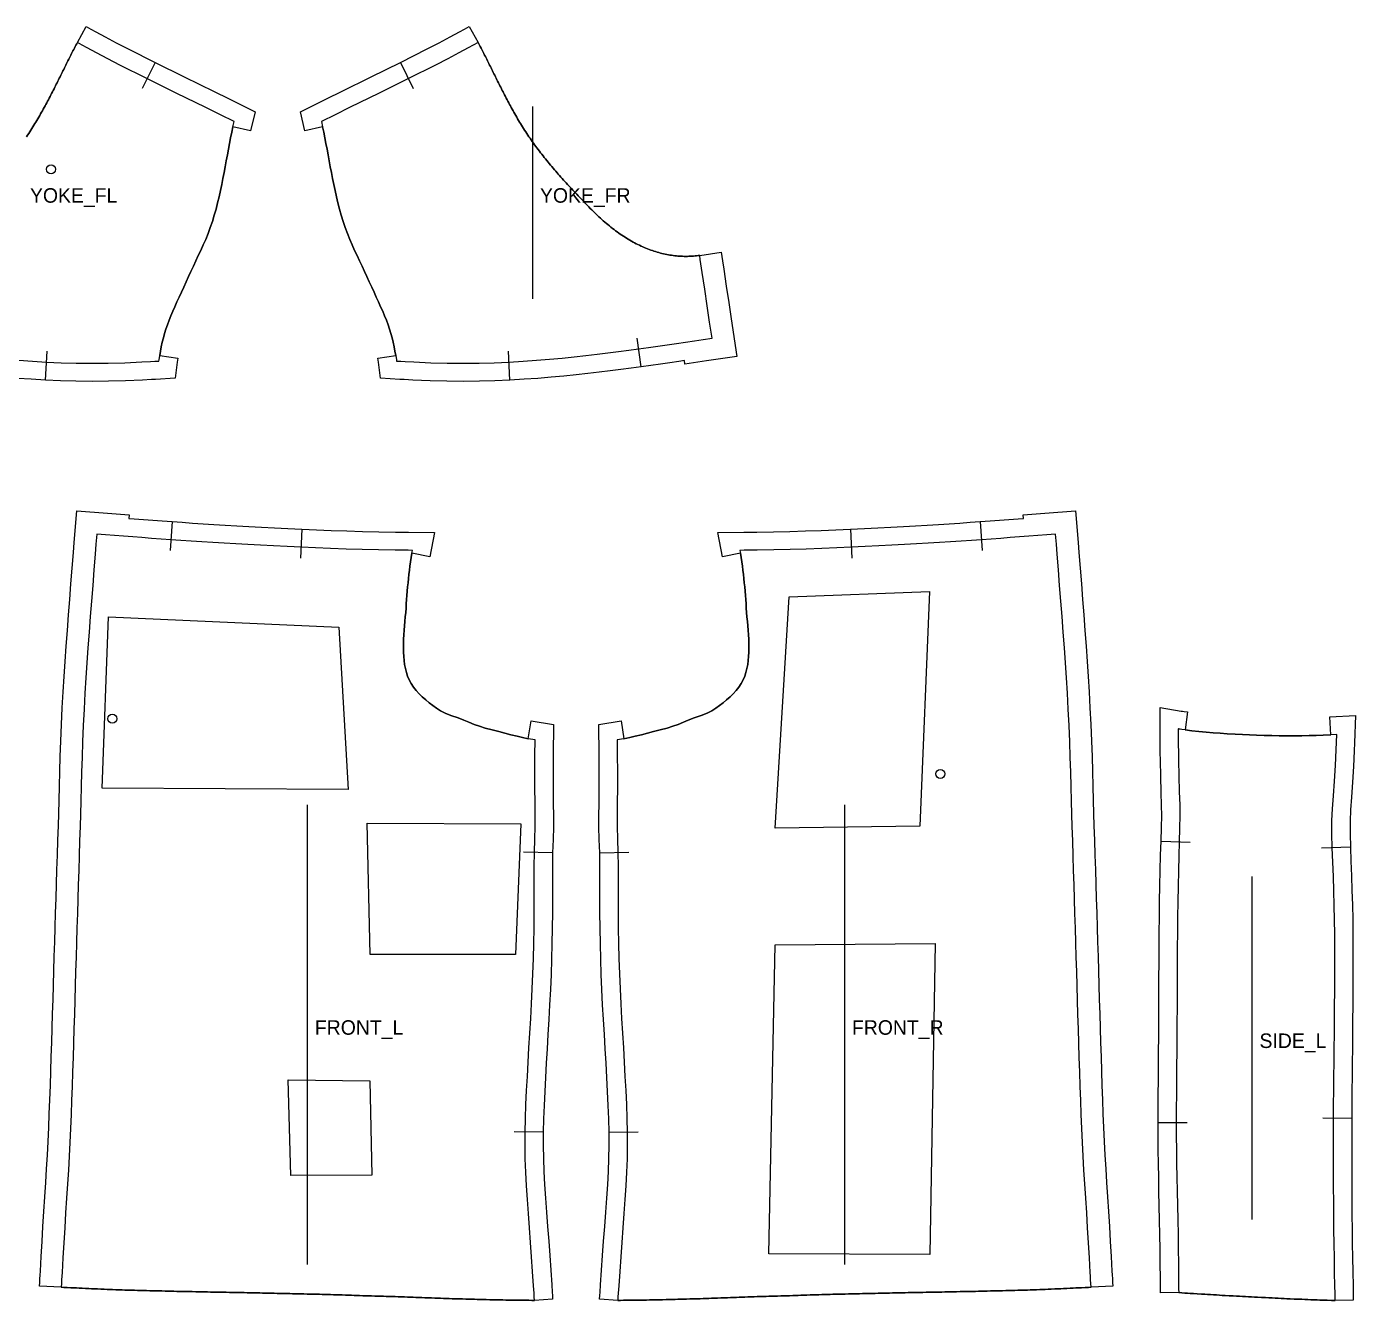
# Model space of a CAD drawing. Header units: millimetres. Extents: x 0 to 1446, y -12 to 834.
# Drawn here: x 714 to 1446, y 0 to 703 of the extents above; entities that cross this region are included whole.
import ezdxf

# ---------------------------------------------------------------- set-up
doc = ezdxf.new("R2010")
doc.units = ezdxf.units.MM
for name, color, linetype in [('CUT', 7, 'Continuous'), ('GRAIN', 3, 'Continuous'), ('MARK', 1, 'Continuous'), ('NOTCH', 7, 'Continuous'), ('SEW', 5, 'Continuous'), ('TEXT', 7, 'Continuous')]:
    doc.layers.add(name, color=color, linetype=linetype)

msp = doc.modelspace()

# ---------------------------------------------------------------- linework, layer by layer
at = {"layer": 'CUT'}
msp.add_lwpolyline([(713.54, 641.84), (714.14, 642.74), (714.74, 643.64), (715.33, 644.54), (715.91, 645.44), (716.48, 646.34), (717.04, 647.24), (717.6, 648.14), (718.14, 649.04), (718.69, 649.94), (719.22, 650.84), (719.74, 651.73), (720.26, 652.62), (720.78, 653.51), (721.28, 654.4), (721.78, 655.29), (722.28, 656.17), (722.77, 657.05), (723.25, 657.92), (723.73, 658.8), (724.2, 659.67), (724.67, 660.54), (725.13, 661.4), (725.59, 662.26), (726.05, 663.13), (726.49, 663.98), (726.94, 664.84), (727.38, 665.69), (727.82, 666.54), (728.25, 667.38), (728.68, 668.23), (729.11, 669.07), (729.53, 669.91), (729.95, 670.74), (730.36, 671.57), (730.78, 672.4), (731.19, 673.23), (731.59, 674.05), (732, 674.87), (732.4, 675.69), (732.8, 676.51), (733.2, 677.32), (733.6, 678.13), (734, 678.94), (734.39, 679.74), (734.79, 680.54), (735.18, 681.34), (735.58, 682.14), (735.97, 682.93), (736.36, 683.72), (736.76, 684.51), (737.15, 685.3), (737.55, 686.09), (737.94, 686.87), (738.34, 687.65), (738.74, 688.43), (739.14, 689.2), (739.54, 689.98), (739.95, 690.75), (740.36, 691.52), (740.77, 692.3), (741.18, 693.07), (741.58, 693.81), (746.38, 702.58), (748.98, 701.16), (751.72, 699.67), (756.9, 696.87), (762.97, 693.64), (769.58, 690.21), (784.38, 682.81), (800.46, 674.89), (816.89, 666.82), (824.82, 662.89), (839.51, 655.57), (837.01, 644.98), (827.28, 647.28), (826.62, 644.27), (826.01, 641.2), (825.41, 638.08), (824.83, 634.93), (824.24, 631.75), (823.65, 628.54), (823.05, 625.3), (822.43, 622.04), (821.8, 618.76), (821.13, 615.44), (820.43, 612.11), (819.68, 608.73), (818.86, 605.33), (817.99, 601.91), (817.02, 598.47), (815.98, 595.06), (814.85, 591.68), (813.63, 588.38), (812.32, 585.18), (810.98, 582.13), (809.6, 579.14), (808.23, 576.25), (806.85, 573.35), (805.5, 570.49), (804.15, 567.58), (802.83, 564.69), (801.52, 561.79), (800.21, 558.91), (798.93, 556.11), (797.67, 553.35), (796.45, 550.69), (795.28, 548.08), (794.16, 545.54), (793.1, 543.04), (792.12, 540.57), (791.22, 538.13), (790.39, 535.71), (789.64, 533.28), (788.97, 530.86), (788.37, 528.44), (787.84, 526.02), (787.37, 523.61), (786.96, 521.21), (796.85, 519.74), (796.85, 519.74), (796.51, 517.47), (795.4, 508.57), (784.71, 507.99), (782.38, 507.87), (777.49, 507.6), (768.05, 507.18), (758.71, 506.92), (749.62, 506.85), (740.77, 506.95), (732.24, 507.19), (724.03, 507.56), (716.11, 508.02), (708.53, 508.56)], dxfattribs=at)
for points in [[(1096.48, 578.17), (1096.82, 575.85), (1097.19, 573.43), (1097.89, 568.75), (1099.27, 559.47), (1100.64, 550.31), (1101.98, 541.34), (1105.06, 520.63), (1088.34, 518.14), (1076.47, 516.37), (1076.18, 518.35), (1073.21, 517.91), (1068.14, 517.17), (1062.97, 516.43), (1057.71, 515.68), (1052.32, 514.93), (1046.81, 514.18), (1041.13, 513.42), (1035.29, 512.68), (1029.25, 511.94), (1023, 511.21), (1016.52, 510.5), (1009.79, 509.81), (1002.78, 509.16), (995.48, 508.56), (987.9, 508.02), (979.99, 507.56), (971.77, 507.19), (963.24, 506.95), (954.4, 506.85), (945.31, 506.92), (935.97, 507.18), (926.52, 507.6), (921.64, 507.87), (919.3, 507.99), (908.62, 508.57), (907.5, 517.47), (907.16, 519.74), (917.05, 521.21), (916.64, 523.61), (916.18, 526.02), (915.64, 528.44), (915.04, 530.86), (914.37, 533.28), (913.62, 535.71), (912.8, 538.13), (911.89, 540.57), (910.91, 543.04), (909.86, 545.54), (908.74, 548.08), (907.57, 550.69), (906.35, 553.35), (905.09, 556.11), (903.81, 558.91), (902.5, 561.79), (901.18, 564.69), (899.86, 567.58), (898.52, 570.49), (897.16, 573.35), (895.78, 576.25), (894.41, 579.14), (893.03, 582.13), (891.69, 585.18), (890.38, 588.38), (889.16, 591.68), (888.03, 595.06), (886.99, 598.47), (886.03, 601.91), (885.15, 605.33), (884.33, 608.73), (883.59, 612.11), (882.88, 615.44), (882.22, 618.76), (881.58, 622.04), (880.96, 625.3), (880.36, 628.54), (879.78, 631.75), (879.19, 634.93), (878.6, 638.08), (878.01, 641.2), (877.39, 644.27), (876.74, 647.28), (867, 644.98), (864.51, 655.57), (879.19, 662.89), (887.13, 666.82), (903.55, 674.89), (919.64, 682.81), (934.44, 690.21), (941.04, 693.64), (947.12, 696.87), (952.3, 699.67), (955.03, 701.16), (957.63, 702.58), (962.43, 693.81), (962.83, 693.07), (963.24, 692.3), (963.66, 691.52), (964.07, 690.75), (964.47, 689.98), (964.87, 689.2), (965.28, 688.43), (965.67, 687.65), (966.07, 686.87), (966.47, 686.09), (966.86, 685.3), (967.26, 684.51), (967.65, 683.72), (968.05, 682.93), (968.44, 682.14), (968.83, 681.34), (969.23, 680.54), (969.62, 679.74), (970.02, 678.94), (970.41, 678.13), (970.81, 677.32), (971.21, 676.51), (971.61, 675.69), (972.01, 674.87), (972.42, 674.05), (972.83, 673.23), (973.24, 672.4), (973.65, 671.57), (974.07, 670.74), (974.48, 669.91), (974.91, 669.07), (975.33, 668.23), (975.76, 667.38), (976.2, 666.54), (976.63, 665.69), (977.07, 664.84), (977.52, 663.98), (977.97, 663.13), (978.42, 662.26), (978.88, 661.4), (979.34, 660.54), (979.81, 659.67), (980.29, 658.8), (980.76, 657.92), (981.25, 657.05), (981.74, 656.17), (982.23, 655.29), (982.73, 654.4), (983.24, 653.51), (983.75, 652.62), (984.27, 651.73), (984.8, 650.84), (985.33, 649.94), (985.87, 649.04), (986.42, 648.14), (986.97, 647.24), (987.54, 646.34), (988.11, 645.44), (988.69, 644.54), (989.27, 643.64), (989.87, 642.74), (990.47, 641.84), (991.08, 640.94), (991.7, 640.05), (992.33, 639.16), (992.96, 638.26), (993.6, 637.38), (994.25, 636.49), (994.9, 635.61), (995.56, 634.73), (996.23, 633.86), (996.9, 632.99), (997.57, 632.12), (998.26, 631.26), (998.94, 630.4), (999.63, 629.54), (1000.32, 628.69), (1001.02, 627.84), (1001.72, 626.99), (1002.43, 626.15), (1003.13, 625.31), (1003.84, 624.48), (1004.55, 623.64), (1005.26, 622.82), (1005.98, 621.99), (1006.69, 621.17), (1007.41, 620.36), (1008.13, 619.55), (1008.85, 618.74), (1009.57, 617.94), (1010.29, 617.14), (1011.02, 616.35), (1011.74, 615.56), (1012.47, 614.77), (1013.19, 613.98), (1013.92, 613.2), (1014.64, 612.42), (1015.37, 611.64), (1016.1, 610.86), (1016.83, 610.09), (1017.57, 609.31), (1018.3, 608.53), (1019.04, 607.75), (1019.78, 606.98), (1020.53, 606.2), (1021.28, 605.42), (1022.03, 604.64), (1022.79, 603.86), (1023.55, 603.09), (1024.32, 602.31), (1025.1, 601.53), (1025.88, 600.76), (1026.66, 599.99), (1027.45, 599.22), (1028.25, 598.46), (1029.05, 597.7), (1029.86, 596.95), (1030.68, 596.21), (1031.5, 595.47), (1032.33, 594.75), (1033.16, 594.03), (1034, 593.32), (1034.84, 592.62), (1035.69, 591.93), (1036.54, 591.26), (1037.39, 590.59), (1038.25, 589.94), (1039.11, 589.3), (1039.98, 588.68), (1040.85, 588.07), (1041.72, 587.48), (1042.59, 586.9), (1043.47, 586.34), (1044.34, 585.79), (1045.22, 585.25), (1046.1, 584.73), (1046.99, 584.23), (1047.87, 583.74), (1048.76, 583.27), (1049.64, 582.81), (1050.53, 582.36), (1051.42, 581.93), (1052.31, 581.52), (1053.19, 581.12), (1054.08, 580.73), (1054.97, 580.36), (1055.86, 580.01), (1056.75, 579.67), (1057.64, 579.34), (1058.52, 579.03), (1059.41, 578.74), (1060.3, 578.45), (1061.19, 578.19), (1062.07, 577.93), (1062.96, 577.69), (1063.84, 577.47), (1064.72, 577.26), (1065.61, 577.07), (1066.49, 576.89), (1067.37, 576.72), (1068.25, 576.57), (1069.12, 576.43), (1070, 576.31), (1070.88, 576.2), (1071.75, 576.1), (1072.62, 576.02), (1073.49, 575.96), (1074.36, 575.91), (1075.22, 575.87), (1076.09, 575.84), (1076.95, 575.84), (1077.81, 575.84), (1078.67, 575.86), (1079.53, 575.89), (1080.38, 575.94), (1081.23, 576.01), (1082.08, 576.08), (1082.93, 576.17), (1083.77, 576.28), (1084.61, 576.39), (1096.48, 578.17)], [(1004.02, 317.72), (1003.83, 300.53), (1003.8, 291.77), (1003.82, 283.01), (1003.87, 274.42), (1003.95, 266.96), (1003.95, 261.17), (1003.77, 254.26), (1003.52, 246.82), (1003.4, 239.32), (1003.41, 231.16), (1003.44, 222.63), (1003.43, 213.93), (1003.35, 205.26), (1003.19, 196.67), (1002.95, 188.22), (1002.67, 179.83), (1002.32, 171.43), (1001.91, 163.12), (1001.48, 154.89), (1000.99, 146.73), (1000.5, 138.72), (1000.05, 130.79), (999.6, 122.97), (999.18, 115.23), (998.81, 107.6), (998.55, 100.15), (998.41, 92.77), (998.37, 85.54), (998.47, 78.35), (998.72, 71.18), (999.11, 63.87), (999.6, 56.33), (1000.17, 48.67), (1000.8, 40.77), (1001.39, 32.71), (1001.96, 24.71), (1002.51, 16.66), (1003.04, 8.65), (1003.31, 4.59), (1003.44, 2.64), (1003.57, 0.68), (993.6, 0), (992, 0.03), (990.47, 0.07), (988.72, 0.09), (986.43, 0.09), (984.17, 0.09), (982.47, 0.13), (981, 0.17), (979.4, 0.21), (977.75, 0.24), (976.15, 0.28), (974.55, 0.31), (972.93, 0.35), (971.12, 0.38), (968.98, 0.4), (966.87, 0.43), (965.14, 0.47), (963.59, 0.52), (961.99, 0.57), (960.39, 0.62), (958.82, 0.67), (957.24, 0.72), (955.61, 0.77), (953.84, 0.82), (951.85, 0.86), (949.86, 0.9), (948.1, 0.96), (946.47, 1.01), (944.89, 1.07), (943.34, 1.13), (941.82, 1.19), (940.25, 1.24), (938.54, 1.29), (936.75, 1.35), (934.93, 1.41), (933.12, 1.47), (931.37, 1.53), (929.7, 1.59), (928.13, 1.66), (926.62, 1.72), (925.14, 1.79), (923.57, 1.85), (921.84, 1.91), (920.06, 1.96), (918.38, 2.02), (916.73, 2.08), (915.05, 2.13), (913.4, 2.18), (911.85, 2.23), (910.35, 2.28), (908.9, 2.33), (907.35, 2.38), (905.58, 2.42), (903.79, 2.47), (902.15, 2.53), (900.54, 2.58), (898.83, 2.63), (897.14, 2.69), (895.58, 2.75), (894.12, 2.8), (892.69, 2.86), (891.14, 2.91), (889.31, 2.96), (887.46, 3.01), (885.85, 3.05), (884.3, 3.1), (882.66, 3.15), (881.02, 3.19), (879.47, 3.24), (878, 3.28), (876.58, 3.33), (875.03, 3.37), (873.19, 3.4), (871.35, 3.44), (869.78, 3.49), (868.22, 3.53), (866.46, 3.56), (864.69, 3.6), (863.11, 3.64), (861.66, 3.68), (860.24, 3.71), (858.68, 3.74), (856.83, 3.77), (854.95, 3.81), (853.32, 3.85), (851.74, 3.89), (850.01, 3.92), (848.27, 3.96), (846.65, 4), (845.13, 4.04), (843.7, 4.08), (842.16, 4.11), (840.31, 4.15), (838.43, 4.18), (836.77, 4.22), (835.17, 4.25), (833.46, 4.29), (831.71, 4.32), (830.02, 4.35), (828.42, 4.38), (826.97, 4.42), (825.44, 4.45), (823.63, 4.48), (821.76, 4.51), (820.06, 4.55), (818.41, 4.58), (816.74, 4.62), (815.02, 4.65), (813.23, 4.68), (811.51, 4.72), (810.04, 4.75), (808.54, 4.78), (806.77, 4.81), (804.91, 4.85), (803.14, 4.88), (801.45, 4.91), (799.87, 4.94), (798.24, 4.97), (796.43, 5.01), (794.66, 5.05), (793.16, 5.09), (791.68, 5.12), (789.95, 5.16), (788.1, 5.21), (786.26, 5.25), (784.53, 5.29), (783.01, 5.33), (781.44, 5.37), (779.59, 5.41), (777.75, 5.46), (776.22, 5.5), (774.75, 5.54), (773.11, 5.58), (771.34, 5.64), (769.49, 5.69), (767.74, 5.75), (766.27, 5.8), (764.74, 5.85), (762.84, 5.91), (760.92, 5.99), (759.37, 6.05), (757.92, 6.11), (756.33, 6.18), (754.58, 6.25), (752.64, 6.33), (750.8, 6.41), (749.32, 6.48), (747.84, 6.54), (746, 6.62), (744.13, 6.71), (742.53, 6.79), (741.05, 6.87), (739.52, 6.94), (737.86, 7.02), (735.97, 7.12), (734.15, 7.22), (732.67, 7.3), (720.69, 7.96), (720.8, 9.98), (720.91, 12), (721.02, 14.02), (721.14, 16.06), (721.36, 20.15), (721.6, 24.27), (722.08, 32.51), (722.59, 40.75), (723.11, 49.03), (723.64, 57.18), (724.14, 64.99), (724.6, 72.6), (725.03, 80.17), (725.41, 87.71), (725.77, 95.3), (726.09, 103), (726.39, 110.71), (726.67, 118.5), (726.93, 126.39), (727.19, 134.31), (727.44, 142.24), (727.69, 150.21), (727.92, 158.11), (728.15, 165.93), (728.38, 173.79), (728.61, 181.75), (728.84, 189.71), (729.07, 197.72), (729.31, 205.75), (729.55, 213.73), (729.8, 221.67), (730.05, 229.61), (730.29, 237.56), (730.55, 245.59), (730.81, 253.79), (731.07, 261.75), (731.28, 268.59), (731.48, 275.76), (731.69, 283.69), (731.91, 291.79), (732.15, 299.96), (732.45, 308.51), (732.82, 317.64), (733.26, 326.8), (733.76, 335.65), (734.28, 344.11), (734.83, 352.41), (735.42, 360.88), (736.05, 369.47), (736.69, 378.06), (737.36, 386.62), (738.03, 395.18), (738.72, 403.81), (739.41, 412.51), (739.85, 418.03), (741.23, 435.54), (758.08, 434.21), (770.05, 433.26), (769.89, 431.28), (772.84, 431.06), (777.92, 430.67), (783.11, 430.29), (788.38, 429.91), (793.78, 429.53), (799.3, 429.15), (804.98, 428.76), (810.81, 428.38), (816.83, 428), (823.04, 427.62), (829.48, 427.24), (836.14, 426.85), (843.04, 426.47), (850.21, 426.1), (857.62, 425.73), (865.34, 425.37), (873.3, 425.01), (881.53, 424.69), (890.04, 424.38), (898.75, 424.11), (907.72, 423.91), (916.89, 423.77), (921.68, 423.73), (924.02, 423.72), (938.36, 423.61), (935.8, 410.19), (925.97, 412.06), (925.57, 409.72), (925.21, 407.38), (924.88, 405.05), (924.58, 402.73), (924.31, 400.42), (924.06, 398.11), (923.83, 395.81), (923.62, 393.5), (923.43, 391.19), (923.25, 388.87), (923.07, 386.53), (922.9, 384.16), (922.72, 381.78), (922.54, 379.37), (922.34, 376.94), (922.13, 374.5), (921.92, 372.05), (921.72, 369.61), (921.55, 367.16), (921.41, 364.73), (921.32, 362.32), (921.29, 359.93), (921.33, 357.57), (921.44, 355.24), (921.65, 352.95), (921.95, 350.69), (922.37, 348.49), (922.92, 346.34), (923.63, 344.23), (924.5, 342.19), (925.58, 340.21), (926.85, 338.29), (928.31, 336.43), (929.94, 334.64), (931.71, 332.91), (933.56, 331.24), (935.5, 329.63), (937.49, 328.08), (939.55, 326.6), (941.71, 325.19), (944.29, 323.84), (947.52, 322.55), (951.49, 321.29), (954.69, 320.05), (957.43, 318.85), (960.27, 317.72), (963.21, 316.65), (966.29, 315.63), (970.15, 314.66), (973.82, 313.71), (977.14, 312.8), (980.42, 311.96), (983.93, 311.16), (986.85, 310.42), (990.15, 309.77), (991.7, 319.65), (1004.02, 317.72)], [(1029.6, 2.64), (1029.73, 4.59), (1030.01, 8.65), (1030.53, 16.66), (1031.08, 24.71), (1031.65, 32.71), (1032.24, 40.77), (1032.88, 48.67), (1033.45, 56.33), (1033.93, 63.87), (1034.32, 71.18), (1034.57, 78.35), (1034.67, 85.54), (1034.63, 92.77), (1034.49, 100.15), (1034.24, 107.6), (1033.86, 115.23), (1033.44, 122.97), (1032.99, 130.79), (1032.54, 138.72), (1032.06, 146.73), (1031.56, 154.89), (1031.13, 163.12), (1030.72, 171.43), (1030.37, 179.83), (1030.09, 188.22), (1029.85, 196.67), (1029.69, 205.26), (1029.61, 213.93), (1029.6, 222.63), (1029.63, 231.16), (1029.64, 239.32), (1029.53, 246.82), (1029.27, 254.26), (1029.09, 261.17), (1029.1, 266.96), (1029.17, 274.42), (1029.22, 283.01), (1029.24, 291.77), (1029.21, 300.53), (1029.02, 317.72), (1041.34, 319.65), (1042.89, 309.77), (1046.19, 310.42), (1049.11, 311.16), (1052.62, 311.96), (1055.9, 312.8), (1059.22, 313.71), (1062.9, 314.66), (1066.76, 315.63), (1069.84, 316.65), (1072.77, 317.72), (1075.61, 318.85), (1078.35, 320.05), (1081.56, 321.29), (1085.52, 322.55), (1088.75, 323.84), (1091.33, 325.19), (1093.5, 326.6), (1095.55, 328.08), (1097.55, 329.63), (1099.48, 331.24), (1101.34, 332.91), (1103.1, 334.64), (1104.74, 336.43), (1106.19, 338.29), (1107.46, 340.21), (1108.54, 342.19), (1109.42, 344.23), (1110.12, 346.34), (1110.67, 348.49), (1111.09, 350.69), (1111.4, 352.95), (1111.6, 355.24), (1111.71, 357.57), (1111.75, 359.93), (1111.72, 362.32), (1111.63, 364.73), (1111.49, 367.16), (1111.32, 369.61), (1111.12, 372.05), (1110.91, 374.5), (1110.7, 376.94), (1110.5, 379.37), (1110.32, 381.78), (1110.15, 384.16), (1109.97, 386.53), (1109.8, 388.87), (1109.61, 391.19), (1109.42, 393.5), (1109.21, 395.81), (1108.98, 398.11), (1108.73, 400.42), (1108.46, 402.73), (1108.16, 405.05), (1107.83, 407.38), (1107.47, 409.72), (1107.07, 412.06), (1097.24, 410.19), (1094.68, 423.61), (1109.02, 423.72), (1111.36, 423.73), (1116.15, 423.77), (1125.32, 423.91), (1134.29, 424.11), (1143, 424.38), (1151.51, 424.69), (1159.74, 425.01), (1167.7, 425.37), (1175.42, 425.73), (1182.84, 426.1), (1190, 426.47), (1196.9, 426.85), (1203.57, 427.24), (1210, 427.62), (1216.21, 428), (1222.23, 428.38), (1228.07, 428.76), (1233.74, 429.15), (1239.26, 429.53), (1244.67, 429.91), (1249.94, 430.29), (1255.12, 430.67), (1260.2, 431.06), (1263.15, 431.28), (1263, 433.26), (1274.96, 434.21), (1291.81, 435.54), (1293.19, 418.03), (1293.63, 412.51), (1294.32, 403.81), (1295.01, 395.18), (1295.68, 386.62), (1296.35, 378.06), (1297, 369.47), (1297.62, 360.88), (1298.21, 352.41), (1298.76, 344.11), (1299.28, 335.65), (1299.78, 326.8), (1300.22, 317.64), (1300.6, 308.51), (1300.89, 299.96), (1301.13, 291.79), (1301.35, 283.7), (1301.56, 275.76), (1301.76, 268.59), (1301.97, 261.75), (1302.23, 253.79), (1302.49, 245.59), (1302.75, 237.57), (1303, 229.61), (1303.24, 221.67), (1303.49, 213.74), (1303.73, 205.76), (1303.97, 197.73), (1304.2, 189.72), (1304.43, 181.75), (1304.66, 173.79), (1304.89, 165.93), (1305.12, 158.11), (1305.36, 150.21), (1305.6, 142.24), (1305.85, 134.31), (1306.11, 126.39), (1306.37, 118.5), (1306.65, 110.71), (1306.95, 103), (1307.28, 95.3), (1307.63, 87.71), (1308.01, 80.17), (1308.44, 72.6), (1308.9, 64.99), (1309.4, 57.18), (1309.93, 49.03), (1310.46, 40.75), (1310.96, 32.51), (1311.45, 24.27), (1311.68, 20.15), (1311.91, 16.07), (1312.02, 14.03), (1312.13, 12), (1312.24, 9.98), (1312.35, 7.96), (1300.37, 7.3), (1298.89, 7.22), (1297.07, 7.12), (1295.18, 7.02), (1293.52, 6.94), (1292, 6.87), (1290.51, 6.79), (1288.91, 6.71), (1287.04, 6.62), (1285.2, 6.54), (1283.72, 6.48), (1282.24, 6.41), (1280.4, 6.33), (1278.46, 6.25), (1276.71, 6.18), (1275.12, 6.11), (1273.67, 6.05), (1272.12, 5.99), (1270.21, 5.91), (1268.3, 5.85), (1266.77, 5.8), (1265.3, 5.75), (1263.55, 5.69), (1261.7, 5.64), (1259.93, 5.58), (1258.29, 5.54), (1256.82, 5.5), (1255.29, 5.46), (1253.45, 5.41), (1251.6, 5.37), (1250.03, 5.33), (1248.51, 5.29), (1246.78, 5.25), (1244.94, 5.21), (1243.1, 5.16), (1241.36, 5.12), (1239.88, 5.09), (1238.38, 5.05), (1236.61, 5.01), (1234.8, 4.97), (1233.17, 4.94), (1231.59, 4.91), (1229.91, 4.88), (1228.13, 4.85), (1226.27, 4.81), (1224.5, 4.78), (1223, 4.75), (1221.53, 4.72), (1219.82, 4.68), (1218.02, 4.65), (1216.3, 4.62), (1214.63, 4.58), (1212.99, 4.55), (1211.28, 4.51), (1209.41, 4.48), (1207.6, 4.45), (1206.08, 4.42), (1204.62, 4.38), (1203.03, 4.35), (1201.33, 4.32), (1199.59, 4.29), (1197.87, 4.25), (1196.27, 4.22), (1194.61, 4.18), (1192.73, 4.15), (1190.88, 4.11), (1189.34, 4.08), (1187.91, 4.04), (1186.39, 4), (1184.77, 3.96), (1183.03, 3.92), (1181.31, 3.89), (1179.73, 3.85), (1178.1, 3.81), (1176.22, 3.77), (1174.36, 3.74), (1172.8, 3.71), (1171.39, 3.68), (1169.93, 3.64), (1168.36, 3.6), (1166.58, 3.56), (1164.82, 3.53), (1163.27, 3.49), (1161.69, 3.44), (1159.85, 3.4), (1158.01, 3.37), (1156.46, 3.33), (1155.04, 3.28), (1153.57, 3.24), (1152.02, 3.19), (1150.38, 3.15), (1148.74, 3.1), (1147.19, 3.05), (1145.58, 3.01), (1143.73, 2.96), (1141.9, 2.91), (1140.35, 2.86), (1138.92, 2.8), (1137.46, 2.75), (1135.91, 2.69), (1134.21, 2.63), (1132.5, 2.58), (1130.89, 2.53), (1129.26, 2.47), (1127.46, 2.42), (1125.69, 2.38), (1124.14, 2.33), (1122.69, 2.28), (1121.2, 2.23), (1119.64, 2.18), (1118, 2.13), (1116.32, 2.08), (1114.67, 2.02), (1112.98, 1.96), (1111.21, 1.91), (1109.47, 1.85), (1107.91, 1.79), (1106.42, 1.72), (1104.91, 1.66), (1103.34, 1.59), (1101.67, 1.53), (1099.93, 1.47), (1098.12, 1.41), (1096.29, 1.35), (1094.5, 1.29), (1092.79, 1.24), (1091.22, 1.19), (1089.7, 1.13), (1088.15, 1.07), (1086.57, 1.01), (1084.94, 0.96), (1083.18, 0.9), (1081.19, 0.86), (1079.2, 0.82), (1077.43, 0.77), (1075.8, 0.72), (1074.22, 0.67), (1072.65, 0.62), (1071.05, 0.57), (1069.46, 0.52), (1067.9, 0.47), (1066.17, 0.43), (1064.06, 0.4), (1061.92, 0.38), (1060.11, 0.35), (1058.49, 0.31), (1056.89, 0.28), (1055.29, 0.24), (1053.65, 0.21), (1052.04, 0.17), (1050.57, 0.13), (1048.88, 0.09), (1046.61, 0.09), (1044.33, 0.09), (1042.57, 0.07), (1041.05, 0.03), (1039.45, 0), (1029.47, 0.68), (1029.6, 2.64)], [(1432.99, 0.04), (1430.59, 0.09), (1428.25, 0.14), (1426.51, 0.21), (1425, 0.28), (1423.33, 0.35), (1421.6, 0.41), (1419.93, 0.48), (1418.26, 0.55), (1416.57, 0.61), (1414.65, 0.68), (1412.32, 0.75), (1410.06, 0.83), (1408.35, 0.92), (1406.83, 1.02), (1405.17, 1.11), (1403.46, 1.2), (1401.81, 1.29), (1400.16, 1.38), (1398.44, 1.47), (1396.53, 1.56), (1394.28, 1.64), (1392.11, 1.73), (1390.42, 1.83), (1388.9, 1.93), (1387.25, 2.02), (1385.57, 2.12), (1383.93, 2.21), (1382.29, 2.31), (1380.61, 2.4), (1378.74, 2.49), (1376.53, 2.58), (1374.38, 2.68), (1372.7, 2.79), (1371.19, 2.9), (1369.56, 3), (1367.89, 3.1), (1366.25, 3.21), (1364.63, 3.31), (1363.02, 3.42), (1361.19, 3.52), (1358.94, 3.63), (1356.75, 3.74), (1355.08, 3.86), (1353.6, 3.98), (1351.99, 4.09), (1350.33, 4.21), (1348.69, 4.33), (1338.69, 4.2), (1338.66, 6.21), (1338.64, 8.22), (1338.59, 12.23), (1338.51, 20.24), (1338.41, 28.26), (1338.31, 36.25), (1338.17, 44.24), (1337.98, 52.16), (1337.8, 60.01), (1337.64, 67.77), (1337.5, 75.41), (1337.4, 82.99), (1337.36, 90.6), (1337.35, 98.17), (1337.36, 105.86), (1337.4, 113.64), (1337.49, 121.5), (1337.56, 129.37), (1337.62, 137.26), (1337.65, 145.27), (1337.7, 153.36), (1337.76, 161.5), (1337.78, 169.67), (1337.82, 177.92), (1337.85, 186.24), (1337.89, 194.59), (1337.97, 202.97), (1338.06, 211.45), (1338.18, 220.03), (1338.33, 228.66), (1338.5, 237.2), (1338.69, 245.52), (1338.94, 253.33), (1339.21, 260.82), (1339.33, 267.4), (1339.24, 272.99), (1339.03, 280.4), (1338.79, 288.97), (1338.59, 297.75), (1338.52, 302.18), (1338.47, 306.59), (1338.44, 311.02), (1338.43, 313.1), (1338.42, 314.13), (1338.42, 314.65), (1338.42, 314.91), (1338.38, 326.97), (1350.09, 325.05), (1350.43, 325), (1350.84, 324.94), (1351.7, 324.82), (1353.51, 324.57), (1352.16, 314.67), (1355.87, 314.21), (1359.77, 313.8), (1363.8, 313.42), (1367.65, 313.08), (1371.55, 312.78), (1375.44, 312.51), (1379.87, 312.27), (1383.82, 312.05), (1387.77, 311.87), (1391.6, 311.73), (1395.87, 311.62), (1400.09, 311.53), (1404, 311.46), (1407.95, 311.44), (1411.89, 311.46), (1416.54, 311.48), (1420.54, 311.53), (1424.45, 311.63), (1428.27, 311.77), (1432.57, 311.95), (1432.07, 321.93), (1446.1, 322.64), (1445.66, 307.56), (1445.5, 303.17), (1445.08, 294.42), (1444.54, 285.79), (1443.93, 277.54), (1443.42, 270.55), (1443.19, 264.41), (1443.17, 257.41), (1443.31, 249.91), (1443.61, 242.2), (1443.94, 234.23), (1444.19, 226.15), (1444.42, 218.15), (1444.6, 210.08), (1444.69, 202.01), (1444.73, 194.08), (1444.76, 186.17), (1444.76, 178.21), (1444.71, 170.28), (1444.65, 162.43), (1444.57, 154.6), (1444.5, 146.82), (1444.44, 139.02), (1444.35, 131.19), (1444.24, 123.43), (1444.16, 115.76), (1444.11, 108.07), (1444.08, 100.39), (1444.04, 92.79), (1444.04, 85.18), (1444.04, 77.55), (1444.04, 69.97), (1444.07, 62.35), (1444.12, 54.68), (1444.2, 46.98), (1444.29, 39.22), (1444.38, 31.41), (1444.5, 23.63), (1444.64, 15.86), (1444.79, 8.03), (1444.85, 4.09), (1444.88, 2.13), (1444.92, 0.16), (1434.92, 0), (1432.99, 0.04)]]:
    msp.add_lwpolyline(points, close=True, dxfattribs=at)
at = {"layer": 'GRAIN'}
for p, q in [((992.58, 552.35), (992.58, 658.53)), ((868.49, 19.76), (868.49, 273.33)), ((1164.56, 19.76), (1164.56, 273.33)), ((1389.23, 44.67), (1389.23, 233.78))]:
    msp.add_line(p, q, dxfattribs=at)
at = {"layer": 'MARK'}
for points in [[(1205.97, 261.52), (1126.23, 260.54), (1133.92, 388.14), (1211.34, 390.98)], [(890.76, 281.73), (755.17, 282.55), (758.68, 377.05), (885.6, 371.25)], [(983.14, 190.8), (903.01, 190.88), (901.35, 263.27), (985.94, 262.81)], [(1211.57, 25.32), (1122.74, 25.73), (1126.28, 196.04), (1214.49, 196.95)], [(903.8, 69.04), (859.3, 68.82), (857.85, 121.58), (902.75, 121.06)]]:
    msp.add_lwpolyline(points, close=True, dxfattribs=at)
for centre in [(727.03, 623.86), (760.88, 320.82), (1217.26, 290.4)]:
    msp.add_circle(centre, 2.5, dxfattribs=at)
at = {"layer": 'NOTCH'}
for p, q in [((784.38, 682.81), (777.27, 668.47)), ((919.64, 682.81), (926.75, 668.47)), ((1052.32, 514.93), (1050.14, 530.78)), ((724.03, 507.56), (724.84, 523.54)), ((979.99, 507.56), (979.17, 523.54)), ((793.78, 429.53), (792.66, 413.57)), ((865.34, 425.37), (864.61, 409.39)), ((1167.7, 425.37), (1168.43, 409.39)), ((1239.26, 429.53), (1240.38, 413.57)), ((1338.94, 253.33), (1354.93, 252.79)), ((1443.31, 249.91), (1427.32, 249.45)), ((1003.52, 246.82), (987.52, 247.21)), ((1029.53, 246.82), (1045.52, 247.21)), ((1337.35, 98.17), (1353.35, 98.16)), ((1444.08, 100.39), (1428.08, 100.47)), ((998.41, 92.77), (982.41, 92.96)), ((1034.63, 92.77), (1050.63, 92.96))]:
    msp.add_line(p, q, dxfattribs=at)
at = {"layer": 'SEW'}
msp.add_lwpolyline([(709.3, 518.53), (716.76, 518), (724.54, 517.55), (732.61, 517.18), (740.97, 516.95), (749.63, 516.85), (758.53, 516.92), (767.68, 517.18), (777, 517.59), (781.83, 517.85), (784.17, 517.98), (786.51, 518.1), (786.6, 518.83), (786.96, 521.21), (787.37, 523.61), (787.84, 526.02), (788.37, 528.44), (788.97, 530.86), (789.64, 533.28), (790.39, 535.71), (791.22, 538.13), (792.12, 540.57), (793.1, 543.04), (794.16, 545.54), (795.28, 548.08), (796.45, 550.69), (797.67, 553.35), (798.93, 556.11), (800.21, 558.91), (801.52, 561.79), (802.83, 564.69), (804.15, 567.58), (805.5, 570.49), (806.85, 573.35), (808.23, 576.25), (809.6, 579.14), (810.98, 582.13), (812.32, 585.18), (813.63, 588.38), (814.85, 591.68), (815.98, 595.06), (817.02, 598.47), (817.99, 601.91), (818.86, 605.33), (819.68, 608.73), (820.43, 612.11), (821.13, 615.44), (821.8, 618.76), (822.43, 622.04), (823.05, 625.3), (823.65, 628.54), (824.24, 631.75), (824.83, 634.93), (825.41, 638.08), (826.01, 641.2), (826.62, 644.27), (827.28, 647.28), (827.95, 650.15), (820.37, 653.93), (812.46, 657.85), (796.05, 665.92), (779.93, 673.85), (765.03, 681.3), (758.32, 684.79), (752.17, 688.06), (746.95, 690.88), (744.19, 692.38), (741.58, 693.81), (741.18, 693.07), (740.77, 692.3), (740.36, 691.52), (739.95, 690.75), (739.54, 689.98), (739.14, 689.2), (738.74, 688.43), (738.34, 687.65), (737.94, 686.87), (737.55, 686.09), (737.15, 685.3), (736.76, 684.51), (736.36, 683.72), (735.97, 682.93), (735.58, 682.14), (735.18, 681.34), (734.79, 680.54), (734.39, 679.74), (734, 678.94), (733.6, 678.13), (733.2, 677.32), (732.8, 676.51), (732.4, 675.69), (732, 674.87), (731.59, 674.05), (731.19, 673.23), (730.78, 672.4), (730.36, 671.57), (729.95, 670.74), (729.53, 669.91), (729.11, 669.07), (728.68, 668.23), (728.25, 667.38), (727.82, 666.54), (727.38, 665.69), (726.94, 664.84), (726.49, 663.98), (726.05, 663.13), (725.59, 662.26), (725.13, 661.4), (724.67, 660.54), (724.2, 659.67), (723.73, 658.8), (723.25, 657.92), (722.77, 657.05), (722.28, 656.17), (721.78, 655.29), (721.28, 654.4), (720.78, 653.51), (720.26, 652.62), (719.74, 651.73), (719.22, 650.84), (718.69, 649.94), (718.14, 649.04), (717.6, 648.14), (717.04, 647.24), (716.48, 646.34), (715.91, 645.44), (715.33, 644.54), (714.74, 643.64), (714.14, 642.74), (713.54, 641.84)], dxfattribs=at)
for points in [[(962.43, 693.81), (959.82, 692.38), (957.06, 690.88), (951.84, 688.06), (945.69, 684.79), (938.98, 681.3), (924.08, 673.85), (907.97, 665.92), (891.55, 657.85), (883.64, 653.93), (876.06, 650.15), (876.74, 647.28), (877.39, 644.27), (878.01, 641.2), (878.6, 638.08), (879.19, 634.93), (879.78, 631.75), (880.36, 628.54), (880.96, 625.3), (881.58, 622.04), (882.22, 618.76), (882.88, 615.44), (883.59, 612.11), (884.33, 608.73), (885.15, 605.33), (886.03, 601.91), (886.99, 598.47), (888.03, 595.06), (889.16, 591.68), (890.38, 588.38), (891.69, 585.18), (893.03, 582.13), (894.41, 579.14), (895.78, 576.25), (897.16, 573.35), (898.52, 570.49), (899.86, 567.58), (901.18, 564.69), (902.5, 561.79), (903.81, 558.91), (905.09, 556.11), (906.35, 553.35), (907.57, 550.69), (908.74, 548.08), (909.86, 545.54), (910.91, 543.04), (911.89, 540.57), (912.8, 538.13), (913.62, 535.71), (914.37, 533.28), (915.04, 530.86), (915.64, 528.44), (916.18, 526.02), (916.64, 523.61), (917.05, 521.21), (917.41, 518.83), (917.5, 518.1), (919.84, 517.98), (922.18, 517.85), (927.02, 517.59), (936.33, 517.18), (945.49, 516.92), (954.38, 516.85), (963.05, 516.95), (971.41, 517.18), (979.48, 517.55), (987.26, 518), (994.72, 518.53), (1001.91, 519.12), (1008.82, 519.76), (1015.47, 520.44), (1021.88, 521.15), (1028.06, 521.87), (1034.05, 522.6), (1039.84, 523.34), (1045.48, 524.09), (1050.96, 524.83), (1056.32, 525.58), (1061.55, 526.32), (1066.7, 527.07), (1071.75, 527.81), (1076.74, 528.54), (1081.67, 529.28), (1086.57, 530.01), (1091.42, 530.73), (1090.11, 539.57), (1088.77, 548.54), (1087.41, 557.7), (1086.02, 566.98), (1085.32, 571.66), (1084.96, 574.07), (1084.61, 576.39), (1083.77, 576.28), (1082.93, 576.17), (1082.08, 576.08), (1081.23, 576.01), (1080.38, 575.94), (1079.53, 575.89), (1078.67, 575.86), (1077.81, 575.84), (1076.95, 575.84), (1076.09, 575.84), (1075.22, 575.87), (1074.36, 575.91), (1073.49, 575.96), (1072.62, 576.02), (1071.75, 576.1), (1070.88, 576.2), (1070, 576.31), (1069.12, 576.43), (1068.25, 576.57), (1067.37, 576.72), (1066.49, 576.89), (1065.61, 577.07), (1064.72, 577.26), (1063.84, 577.47), (1062.96, 577.69), (1062.07, 577.93), (1061.19, 578.19), (1060.3, 578.45), (1059.41, 578.74), (1058.52, 579.03), (1057.64, 579.34), (1056.75, 579.67), (1055.86, 580.01), (1054.97, 580.36), (1054.08, 580.73), (1053.19, 581.12), (1052.31, 581.52), (1051.42, 581.93), (1050.53, 582.36), (1049.64, 582.81), (1048.76, 583.27), (1047.87, 583.74), (1046.99, 584.23), (1046.1, 584.73), (1045.22, 585.25), (1044.34, 585.79), (1043.47, 586.34), (1042.59, 586.9), (1041.72, 587.48), (1040.85, 588.07), (1039.98, 588.68), (1039.11, 589.3), (1038.25, 589.94), (1037.39, 590.59), (1036.54, 591.26), (1035.69, 591.93), (1034.84, 592.62), (1034, 593.32), (1033.16, 594.03), (1032.33, 594.75), (1031.5, 595.47), (1030.68, 596.21), (1029.86, 596.95), (1029.05, 597.7), (1028.25, 598.46), (1027.45, 599.22), (1026.66, 599.99), (1025.88, 600.76), (1025.1, 601.53), (1024.32, 602.31), (1023.55, 603.09), (1022.79, 603.86), (1022.03, 604.64), (1021.28, 605.42), (1020.53, 606.2), (1019.78, 606.98), (1019.04, 607.75), (1018.3, 608.53), (1017.57, 609.31), (1016.83, 610.09), (1016.1, 610.86), (1015.37, 611.64), (1014.64, 612.42), (1013.92, 613.2), (1013.19, 613.98), (1012.47, 614.77), (1011.74, 615.56), (1011.02, 616.35), (1010.29, 617.14), (1009.57, 617.94), (1008.85, 618.74), (1008.13, 619.55), (1007.41, 620.36), (1006.69, 621.17), (1005.98, 621.99), (1005.26, 622.82), (1004.55, 623.64), (1003.84, 624.48), (1003.13, 625.31), (1002.43, 626.15), (1001.72, 626.99), (1001.02, 627.84), (1000.32, 628.69), (999.63, 629.54), (998.94, 630.4), (998.26, 631.26), (997.57, 632.12), (996.9, 632.99), (996.23, 633.86), (995.56, 634.73), (994.9, 635.61), (994.25, 636.49), (993.6, 637.38), (992.96, 638.26), (992.33, 639.16), (991.7, 640.05), (991.08, 640.94), (990.47, 641.84), (989.87, 642.74), (989.27, 643.64), (988.69, 644.54), (988.11, 645.44), (987.54, 646.34), (986.97, 647.24), (986.42, 648.14), (985.87, 649.04), (985.33, 649.94), (984.8, 650.84), (984.27, 651.73), (983.75, 652.62), (983.24, 653.51), (982.73, 654.4), (982.23, 655.29), (981.74, 656.17), (981.25, 657.05), (980.76, 657.92), (980.29, 658.8), (979.81, 659.67), (979.34, 660.54), (978.88, 661.4), (978.42, 662.26), (977.97, 663.13), (977.52, 663.98), (977.07, 664.84), (976.63, 665.69), (976.2, 666.54), (975.76, 667.38), (975.33, 668.23), (974.91, 669.07), (974.48, 669.91), (974.07, 670.74), (973.65, 671.57), (973.24, 672.4), (972.83, 673.23), (972.42, 674.05), (972.01, 674.87), (971.61, 675.69), (971.21, 676.51), (970.81, 677.32), (970.41, 678.13), (970.02, 678.94), (969.62, 679.74), (969.23, 680.54), (968.83, 681.34), (968.44, 682.14), (968.05, 682.93), (967.65, 683.72), (967.26, 684.51), (966.86, 685.3), (966.47, 686.09), (966.07, 686.87), (965.67, 687.65), (965.28, 688.43), (964.87, 689.2), (964.47, 689.98), (964.07, 690.75), (963.66, 691.52), (963.24, 692.3), (962.83, 693.07)], [(751.38, 411.56), (750.69, 402.86), (750, 394.23), (749.32, 385.68), (748.66, 377.14), (748.01, 368.58), (747.39, 360.02), (746.8, 351.6), (746.26, 343.35), (745.74, 334.94), (745.25, 326.17), (744.81, 317.1), (744.44, 308.06), (744.15, 299.57), (743.91, 291.44), (743.69, 283.37), (743.47, 275.43), (743.28, 268.24), (743.07, 261.37), (742.81, 253.4), (742.54, 245.21), (742.29, 237.19), (742.04, 229.23), (741.79, 221.3), (741.55, 213.37), (741.31, 205.39), (741.07, 197.37), (740.83, 189.37), (740.6, 181.4), (740.38, 173.44), (740.15, 165.58), (739.92, 157.75), (739.68, 149.84), (739.43, 141.87), (739.18, 133.93), (738.93, 125.99), (738.66, 118.08), (738.38, 110.26), (738.08, 102.51), (737.75, 94.76), (737.4, 87.12), (737.01, 79.52), (736.58, 71.9), (736.11, 64.25), (735.61, 56.41), (735.09, 48.27), (734.56, 40.01), (734.06, 31.79), (733.58, 23.58), (733.34, 19.48), (733.12, 15.4), (733.01, 13.37), (732.89, 11.34), (732.78, 9.32), (732.67, 7.3), (734.15, 7.22), (735.97, 7.12), (737.86, 7.02), (739.52, 6.94), (741.05, 6.87), (742.53, 6.79), (744.13, 6.71), (746, 6.62), (747.84, 6.54), (749.32, 6.48), (750.8, 6.41), (752.64, 6.33), (754.58, 6.25), (756.33, 6.18), (757.92, 6.11), (759.37, 6.05), (760.92, 5.99), (762.84, 5.91), (764.74, 5.85), (766.27, 5.8), (767.74, 5.75), (769.49, 5.69), (771.34, 5.64), (773.11, 5.58), (774.75, 5.54), (776.22, 5.5), (777.75, 5.46), (779.59, 5.41), (781.44, 5.37), (783.01, 5.33), (784.53, 5.29), (786.26, 5.25), (788.1, 5.21), (789.95, 5.16), (791.68, 5.12), (793.16, 5.09), (794.66, 5.05), (796.43, 5.01), (798.24, 4.97), (799.87, 4.94), (801.45, 4.91), (803.14, 4.88), (804.91, 4.85), (806.77, 4.81), (808.54, 4.78), (810.04, 4.75), (811.51, 4.72), (813.23, 4.68), (815.02, 4.65), (816.74, 4.62), (818.41, 4.58), (820.06, 4.55), (821.76, 4.51), (823.63, 4.48), (825.44, 4.45), (826.97, 4.42), (828.42, 4.38), (830.02, 4.35), (831.71, 4.32), (833.46, 4.29), (835.17, 4.25), (836.77, 4.22), (838.43, 4.18), (840.31, 4.15), (842.16, 4.11), (843.7, 4.08), (845.13, 4.04), (846.65, 4), (848.27, 3.96), (850.01, 3.92), (851.74, 3.89), (853.32, 3.85), (854.95, 3.81), (856.83, 3.77), (858.68, 3.74), (860.24, 3.71), (861.66, 3.68), (863.11, 3.64), (864.69, 3.6), (866.46, 3.56), (868.22, 3.53), (869.78, 3.49), (871.35, 3.44), (873.19, 3.4), (875.03, 3.37), (876.58, 3.33), (878, 3.28), (879.47, 3.24), (881.02, 3.19), (882.66, 3.15), (884.3, 3.1), (885.85, 3.05), (887.46, 3.01), (889.31, 2.96), (891.14, 2.91), (892.69, 2.86), (894.12, 2.8), (895.58, 2.75), (897.14, 2.69), (898.83, 2.63), (900.54, 2.58), (902.15, 2.53), (903.79, 2.47), (905.58, 2.42), (907.35, 2.38), (908.9, 2.33), (910.35, 2.28), (911.85, 2.23), (913.4, 2.18), (915.05, 2.13), (916.73, 2.08), (918.38, 2.02), (920.06, 1.96), (921.84, 1.91), (923.57, 1.85), (925.14, 1.79), (926.62, 1.72), (928.13, 1.66), (929.7, 1.59), (931.37, 1.53), (933.12, 1.47), (934.93, 1.41), (936.75, 1.35), (938.54, 1.29), (940.25, 1.24), (941.82, 1.19), (943.34, 1.13), (944.89, 1.07), (946.47, 1.01), (948.1, 0.96), (949.86, 0.9), (951.85, 0.86), (953.84, 0.82), (955.61, 0.77), (957.24, 0.72), (958.82, 0.67), (960.39, 0.62), (961.99, 0.57), (963.59, 0.52), (965.14, 0.47), (966.87, 0.43), (968.98, 0.4), (971.12, 0.38), (972.93, 0.35), (974.55, 0.31), (976.15, 0.28), (977.75, 0.24), (979.4, 0.21), (981, 0.17), (982.47, 0.13), (984.17, 0.09), (986.43, 0.09), (988.72, 0.09), (990.47, 0.07), (992, 0.03), (993.6, 0), (993.46, 1.96), (993.33, 3.92), (993.06, 7.99), (992.54, 15.99), (991.98, 24.01), (991.42, 31.99), (990.83, 40), (990.2, 47.9), (989.62, 55.64), (989.13, 63.28), (988.73, 70.74), (988.47, 78.11), (988.37, 85.5), (988.41, 92.89), (988.55, 100.42), (988.81, 108.02), (989.19, 115.75), (989.61, 123.53), (990.06, 131.36), (990.52, 139.31), (991, 147.34), (991.5, 155.46), (991.93, 163.63), (992.33, 171.88), (992.67, 180.21), (992.96, 188.53), (993.2, 196.91), (993.35, 205.4), (993.43, 213.98), (993.44, 222.62), (993.41, 231.14), (993.4, 239.39), (993.52, 247.07), (993.77, 254.56), (993.95, 261.29), (993.95, 266.9), (993.87, 274.34), (993.82, 282.97), (993.8, 291.78), (993.83, 300.6), (993.93, 309.18), (990.15, 309.77), (986.85, 310.42), (983.93, 311.16), (980.42, 311.96), (977.14, 312.8), (973.82, 313.71), (970.15, 314.66), (966.29, 315.63), (963.21, 316.65), (960.27, 317.72), (957.43, 318.85), (954.69, 320.05), (951.49, 321.29), (947.52, 322.55), (944.29, 323.84), (941.71, 325.19), (939.55, 326.6), (937.49, 328.08), (935.5, 329.63), (933.56, 331.24), (931.71, 332.91), (929.94, 334.64), (928.31, 336.43), (926.85, 338.29), (925.58, 340.21), (924.5, 342.19), (923.63, 344.23), (922.92, 346.34), (922.37, 348.49), (921.95, 350.69), (921.65, 352.95), (921.44, 355.24), (921.33, 357.57), (921.29, 359.93), (921.32, 362.32), (921.41, 364.73), (921.55, 367.16), (921.72, 369.61), (921.92, 372.05), (922.13, 374.5), (922.34, 376.94), (922.54, 379.37), (922.72, 381.78), (922.9, 384.16), (923.07, 386.53), (923.25, 388.87), (923.43, 391.19), (923.62, 393.5), (923.83, 395.81), (924.06, 398.11), (924.31, 400.42), (924.58, 402.73), (924.88, 405.05), (925.21, 407.38), (925.57, 409.72), (925.97, 412.06), (926.29, 413.7), (923.94, 413.72), (921.6, 413.73), (916.78, 413.78), (907.53, 413.91), (898.48, 414.12), (889.71, 414.38), (881.15, 414.69), (872.88, 415.02), (864.89, 415.38), (857.14, 415.74), (849.7, 416.11), (842.5, 416.49), (835.58, 416.87), (828.89, 417.25), (822.44, 417.64), (816.2, 418.02), (810.16, 418.4), (804.31, 418.79), (798.62, 419.17), (793.08, 419.56), (787.66, 419.94), (782.38, 420.32), (777.18, 420.7), (772.08, 421.08), (767.05, 421.47), (762.08, 421.86), (757.14, 422.24), (752.25, 422.63), (751.81, 417.09)], [(1281.23, 417.09), (1280.79, 422.63), (1275.9, 422.24), (1270.97, 421.86), (1265.99, 421.47), (1260.96, 421.08), (1255.86, 420.7), (1250.66, 420.32), (1245.38, 419.94), (1239.96, 419.56), (1234.42, 419.17), (1228.73, 418.79), (1222.88, 418.4), (1216.84, 418.02), (1210.6, 417.64), (1204.15, 417.25), (1197.46, 416.87), (1190.54, 416.49), (1183.35, 416.11), (1175.9, 415.74), (1168.16, 415.38), (1160.16, 415.02), (1151.89, 414.69), (1143.34, 414.38), (1134.56, 414.12), (1125.51, 413.91), (1116.26, 413.78), (1111.44, 413.73), (1109.1, 413.72), (1106.75, 413.7), (1107.07, 412.06), (1107.47, 409.72), (1107.83, 407.38), (1108.16, 405.05), (1108.46, 402.73), (1108.73, 400.42), (1108.98, 398.11), (1109.21, 395.81), (1109.42, 393.5), (1109.61, 391.19), (1109.8, 388.87), (1109.97, 386.53), (1110.15, 384.16), (1110.32, 381.78), (1110.5, 379.37), (1110.7, 376.94), (1110.91, 374.5), (1111.12, 372.05), (1111.32, 369.61), (1111.49, 367.16), (1111.63, 364.73), (1111.72, 362.32), (1111.75, 359.93), (1111.71, 357.57), (1111.6, 355.24), (1111.4, 352.95), (1111.09, 350.69), (1110.67, 348.49), (1110.12, 346.34), (1109.42, 344.23), (1108.54, 342.19), (1107.46, 340.21), (1106.19, 338.29), (1104.74, 336.43), (1103.1, 334.64), (1101.34, 332.91), (1099.48, 331.24), (1097.55, 329.63), (1095.55, 328.08), (1093.5, 326.6), (1091.33, 325.19), (1088.75, 323.84), (1085.52, 322.55), (1081.56, 321.29), (1078.35, 320.05), (1075.61, 318.85), (1072.77, 317.72), (1069.84, 316.65), (1066.76, 315.63), (1062.9, 314.66), (1059.22, 313.71), (1055.9, 312.8), (1052.62, 311.96), (1049.11, 311.16), (1046.19, 310.42), (1042.89, 309.77), (1039.12, 309.18), (1039.21, 300.6), (1039.24, 291.78), (1039.22, 282.97), (1039.17, 274.34), (1039.1, 266.9), (1039.09, 261.29), (1039.27, 254.56), (1039.52, 247.07), (1039.64, 239.39), (1039.63, 231.14), (1039.6, 222.62), (1039.61, 213.98), (1039.69, 205.4), (1039.85, 196.91), (1040.09, 188.53), (1040.37, 180.21), (1040.71, 171.88), (1041.11, 163.63), (1041.54, 155.46), (1042.04, 147.34), (1042.53, 139.31), (1042.98, 131.36), (1043.43, 123.53), (1043.85, 115.75), (1044.23, 108.02), (1044.49, 100.42), (1044.63, 92.89), (1044.67, 85.5), (1044.57, 78.11), (1044.31, 70.74), (1043.91, 63.28), (1043.42, 55.64), (1042.85, 47.9), (1042.21, 40), (1041.62, 31.99), (1041.06, 24.01), (1040.51, 15.99), (1039.98, 7.99), (1039.71, 3.92), (1039.58, 1.96), (1039.45, 0), (1041.05, 0.03), (1042.57, 0.07), (1044.33, 0.09), (1046.61, 0.09), (1048.88, 0.09), (1050.57, 0.13), (1052.04, 0.17), (1053.65, 0.21), (1055.29, 0.24), (1056.89, 0.28), (1058.49, 0.31), (1060.11, 0.35), (1061.92, 0.38), (1064.06, 0.4), (1066.17, 0.43), (1067.9, 0.47), (1069.46, 0.52), (1071.05, 0.57), (1072.65, 0.62), (1074.22, 0.67), (1075.8, 0.72), (1077.43, 0.77), (1079.2, 0.82), (1081.19, 0.86), (1083.18, 0.9), (1084.94, 0.96), (1086.57, 1.01), (1088.15, 1.07), (1089.7, 1.13), (1091.22, 1.19), (1092.79, 1.24), (1094.5, 1.29), (1096.29, 1.35), (1098.12, 1.41), (1099.93, 1.47), (1101.67, 1.53), (1103.34, 1.59), (1104.91, 1.66), (1106.42, 1.72), (1107.91, 1.79), (1109.47, 1.85), (1111.21, 1.91), (1112.98, 1.96), (1114.67, 2.02), (1116.32, 2.08), (1118, 2.13), (1119.64, 2.18), (1121.2, 2.23), (1122.69, 2.28), (1124.14, 2.33), (1125.69, 2.38), (1127.46, 2.42), (1129.26, 2.47), (1130.89, 2.53), (1132.5, 2.58), (1134.21, 2.63), (1135.91, 2.69), (1137.46, 2.75), (1138.92, 2.8), (1140.35, 2.86), (1141.9, 2.91), (1143.73, 2.96), (1145.58, 3.01), (1147.19, 3.05), (1148.74, 3.1), (1150.38, 3.15), (1152.02, 3.19), (1153.57, 3.24), (1155.04, 3.28), (1156.46, 3.33), (1158.01, 3.37), (1159.85, 3.4), (1161.69, 3.44), (1163.27, 3.49), (1164.82, 3.53), (1166.58, 3.56), (1168.36, 3.6), (1169.93, 3.64), (1171.39, 3.68), (1172.8, 3.71), (1174.36, 3.74), (1176.22, 3.77), (1178.1, 3.81), (1179.73, 3.85), (1181.31, 3.89), (1183.03, 3.92), (1184.77, 3.96), (1186.39, 4), (1187.91, 4.04), (1189.34, 4.08), (1190.88, 4.11), (1192.73, 4.15), (1194.61, 4.18), (1196.27, 4.22), (1197.87, 4.25), (1199.59, 4.29), (1201.33, 4.32), (1203.03, 4.35), (1204.62, 4.38), (1206.08, 4.42), (1207.6, 4.45), (1209.41, 4.48), (1211.28, 4.51), (1212.99, 4.55), (1214.63, 4.58), (1216.3, 4.62), (1218.02, 4.65), (1219.82, 4.68), (1221.53, 4.72), (1223, 4.75), (1224.5, 4.78), (1226.27, 4.81), (1228.13, 4.85), (1229.91, 4.88), (1231.59, 4.91), (1233.17, 4.94), (1234.8, 4.97), (1236.61, 5.01), (1238.38, 5.05), (1239.88, 5.09), (1241.36, 5.12), (1243.1, 5.16), (1244.94, 5.21), (1246.78, 5.25), (1248.51, 5.29), (1250.03, 5.33), (1251.6, 5.37), (1253.45, 5.41), (1255.29, 5.46), (1256.82, 5.5), (1258.29, 5.54), (1259.93, 5.58), (1261.7, 5.64), (1263.55, 5.69), (1265.3, 5.75), (1266.77, 5.8), (1268.3, 5.85), (1270.21, 5.91), (1272.12, 5.99), (1273.67, 6.05), (1275.12, 6.11), (1276.71, 6.18), (1278.46, 6.25), (1280.4, 6.33), (1282.24, 6.41), (1283.72, 6.48), (1285.2, 6.54), (1287.04, 6.62), (1288.91, 6.71), (1290.51, 6.79), (1292, 6.87), (1293.52, 6.94), (1295.18, 7.02), (1297.07, 7.12), (1298.89, 7.22), (1300.37, 7.3), (1300.26, 9.32), (1300.15, 11.34), (1300.04, 13.37), (1299.92, 15.4), (1299.7, 19.48), (1299.47, 23.58), (1298.98, 31.79), (1298.48, 40.01), (1297.96, 48.27), (1297.43, 56.41), (1296.93, 64.25), (1296.46, 71.9), (1296.03, 79.52), (1295.64, 87.12), (1295.29, 94.76), (1294.96, 102.51), (1294.66, 110.26), (1294.38, 118.08), (1294.11, 125.99), (1293.86, 133.93), (1293.61, 141.87), (1293.36, 149.84), (1293.12, 157.75), (1292.89, 165.58), (1292.67, 173.44), (1292.44, 181.4), (1292.21, 189.37), (1291.98, 197.37), (1291.74, 205.39), (1291.49, 213.37), (1291.25, 221.3), (1291, 229.23), (1290.75, 237.19), (1290.5, 245.21), (1290.23, 253.4), (1289.98, 261.37), (1289.77, 268.24), (1289.57, 275.43), (1289.36, 283.37), (1289.14, 291.44), (1288.89, 299.57), (1288.6, 308.06), (1288.24, 317.1), (1287.79, 326.17), (1287.3, 334.94), (1286.78, 343.35), (1286.24, 351.6), (1285.65, 360.02), (1285.03, 368.58), (1284.38, 377.14), (1283.72, 385.68), (1283.04, 394.23), (1282.36, 402.86), (1281.67, 411.56)], [(1350.33, 4.21), (1351.99, 4.09), (1353.6, 3.98), (1355.08, 3.86), (1356.75, 3.74), (1358.94, 3.63), (1361.19, 3.52), (1363.02, 3.42), (1364.63, 3.31), (1366.25, 3.21), (1367.89, 3.1), (1369.56, 3), (1371.19, 2.9), (1372.7, 2.79), (1374.38, 2.68), (1376.53, 2.58), (1378.74, 2.49), (1380.61, 2.4), (1382.29, 2.31), (1383.93, 2.21), (1385.57, 2.12), (1387.25, 2.02), (1388.9, 1.93), (1390.42, 1.83), (1392.11, 1.73), (1394.28, 1.64), (1396.53, 1.56), (1398.44, 1.47), (1400.16, 1.38), (1401.81, 1.29), (1403.46, 1.2), (1405.17, 1.11), (1406.83, 1.02), (1408.35, 0.92), (1410.06, 0.83), (1412.32, 0.75), (1414.65, 0.68), (1416.57, 0.61), (1418.26, 0.55), (1419.93, 0.48), (1421.6, 0.41), (1423.33, 0.35), (1425, 0.28), (1426.51, 0.21), (1428.25, 0.14), (1430.59, 0.09), (1432.99, 0.04), (1434.92, 0), (1434.89, 1.96), (1434.85, 3.93), (1434.79, 7.86), (1434.64, 15.68), (1434.5, 23.47), (1434.39, 31.28), (1434.29, 39.09), (1434.2, 46.88), (1434.12, 54.6), (1434.07, 62.3), (1434.04, 69.95), (1434.04, 77.55), (1434.04, 85.18), (1434.04, 92.81), (1434.08, 100.44), (1434.11, 108.12), (1434.16, 115.84), (1434.24, 123.55), (1434.35, 131.31), (1434.44, 139.12), (1434.5, 146.91), (1434.58, 154.7), (1434.65, 162.51), (1434.71, 170.35), (1434.76, 178.24), (1434.76, 186.15), (1434.73, 194.02), (1434.69, 201.93), (1434.6, 209.91), (1434.42, 217.89), (1434.19, 225.86), (1433.94, 233.87), (1433.62, 241.81), (1433.32, 249.62), (1433.17, 257.32), (1433.19, 264.61), (1433.43, 271.1), (1433.95, 278.27), (1434.56, 286.47), (1435.1, 294.98), (1435.51, 303.59), (1435.67, 307.89), (1435.79, 312.11), (1432.57, 311.95), (1428.27, 311.77), (1424.45, 311.63), (1420.54, 311.53), (1416.54, 311.48), (1411.89, 311.46), (1407.95, 311.44), (1404, 311.46), (1400.09, 311.53), (1395.87, 311.62), (1391.6, 311.73), (1387.77, 311.87), (1383.82, 312.05), (1379.87, 312.27), (1375.44, 312.51), (1371.55, 312.78), (1367.65, 313.08), (1363.8, 313.42), (1359.77, 313.8), (1355.87, 314.21), (1352.16, 314.67), (1350.32, 314.92), (1349.43, 315.04), (1348.99, 315.11), (1348.56, 315.17), (1348.42, 315.19), (1348.42, 314.94), (1348.42, 314.68), (1348.42, 314.17), (1348.43, 313.14), (1348.44, 311.07), (1348.47, 306.68), (1348.52, 302.32), (1348.59, 297.94), (1348.79, 289.22), (1349.03, 280.68), (1349.24, 273.21), (1349.33, 267.38), (1349.2, 260.54), (1348.93, 252.99), (1348.69, 245.25), (1348.5, 236.98), (1348.33, 228.48), (1348.18, 219.88), (1348.06, 211.33), (1347.97, 202.87), (1347.89, 194.51), (1347.85, 186.2), (1347.82, 177.88), (1347.78, 169.64), (1347.76, 161.45), (1347.7, 153.3), (1347.65, 145.22), (1347.62, 137.2), (1347.56, 129.28), (1347.48, 121.4), (1347.4, 113.56), (1347.36, 105.83), (1347.35, 98.16), (1347.36, 90.63), (1347.4, 83.08), (1347.5, 75.56), (1347.64, 67.97), (1347.8, 60.23), (1347.98, 52.39), (1348.17, 44.44), (1348.3, 36.4), (1348.41, 28.39), (1348.51, 20.35), (1348.59, 12.34), (1348.64, 8.34), (1348.66, 6.34), (1348.69, 4.33)]]:
    msp.add_lwpolyline(points, close=True, dxfattribs=at)

# ---------------------------------------------------------------- texts
at = {"layer": 'TEXT'}
for s, p in [('YOKE_FL', (715.44, 605.44)), ('YOKE_FR', (996.58, 605.44)), ('FRONT_L', (872.49, 146.54)), ('FRONT_R', (1168.56, 146.54)), ('SIDE_L', (1393.23, 139.23))]:
    msp.add_text(s, height=8, dxfattribs=at).set_placement(p)

doc.saveas('drawing.dxf')
